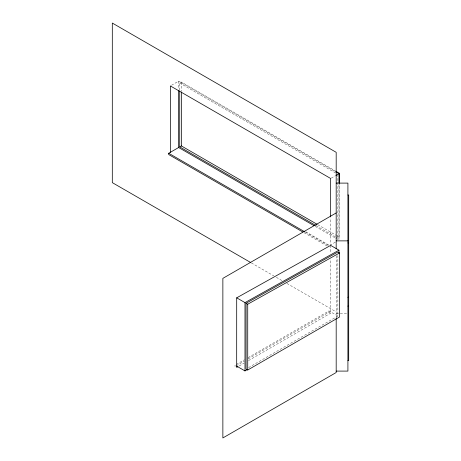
<?xml version="1.0" encoding="UTF-8"?>
<svg xmlns="http://www.w3.org/2000/svg" width="461" height="461" viewBox="0 0 461 461"><rect width="100%" height="100%" fill="white"/><g stroke="black" fill="none" stroke-linecap="round" stroke-linejoin="round"><path stroke-width="0.35" stroke-dasharray="2.31 1.73" d="M235.024 366.46L235.041 365.175M171.532 85.239L178.643 81.136L335.21 171.527M179.721 90.183L179.721 83.003L181.38 82.046L335.17 170.841M331.252 178.136L335.395 175.745M336.006 237.127L337.873 238.204L339.532 237.248L339.532 184.123M335.395 242.129L330.658 244.86L330.658 217.736M236.286 364.455L244.376 359.787M248.104 357.632L328.998 310.927L338.95 316.672M236.268 365.74L244.359 361.067M248.093 358.912L328.998 312.201L330.658 313.163L330.658 258.978M239.173 365.976L244.151 363.107M248.508 360.588L330.658 313.163M248.548 367.619L337.873 316.05L337.873 255.619M336.184 313.319L347.225 313.319M179.721 83.003L335.383 172.875M317.738 224.668L336.415 235.45M337.037 235.807L339.532 237.248M316.079 225.625L335.383 236.77M315.249 226.391L335.21 237.916M335.833 238.274L338.95 240.077L338.95 183.685M305.706 231.733L328.785 245.056M305.297 232.137L328.376 245.459M304.047 232.69L327.131 246.018M251.372 262.92L273.822 275.88M276.318 277.32L281.93 280.559M286.921 283.44L336.184 311.884M337.873 174.316L337.873 238.204M336.184 255.763L336.184 317.854M330.658 245.39L330.658 253.256M328.998 310.927L328.998 312.201M181.38 82.046L181.38 91.382M178.643 81.136L178.643 88.99"/><path stroke-width="0.69" d="M338.95 253.037L338.95 250.179L330.658 245.39L236.7 297.823L236.683 367.417L237.928 366.697M302.802 231.969L168.691 154.544L168.691 153.265L178.643 147.52L313.999 225.671M179.721 90.903L179.721 146.898L181.38 145.941L317.116 224.305M335.988 175.399L339.532 173.353L339.532 183.409M336.184 212.947L222.865 278.369L222.865 437.95L336.184 372.523L336.184 318.574M236.7 366.132L244.987 370.921L247.476 369.48M247.724 370.01L339.532 317.007L339.532 252.98L337.873 252.023L246.065 303.252L246.065 369.054L247.724 370.01L247.724 304.208L246.065 303.252M236.7 297.823L244.987 302.606L338.95 250.179M247.724 304.208L339.532 252.98M336.184 183.103L347.911 183.103L347.911 371.093L336.184 371.093M347.911 195.02L348.695 195.02L348.695 360.462L347.911 360.462M336.184 240.873L347.911 240.873M347.911 242.918L348.695 242.918M347.911 297.259L348.695 297.259M347.911 306.11L348.695 306.11M335.792 171.198L339.532 173.353M335.833 171.89L338.95 173.688L338.95 182.971M179.721 146.898L315.457 225.262M168.691 153.265L304.675 231.774M250.749 262.557L112.305 182.631L112.305 23.05L336.184 152.309L336.184 248.888M330.658 216.307L330.658 178.476L170.351 85.925L170.351 152.309M244.987 302.606L244.987 370.921M181.38 92.096L181.38 145.941M178.643 90.414L178.643 147.52"/></g></svg>
